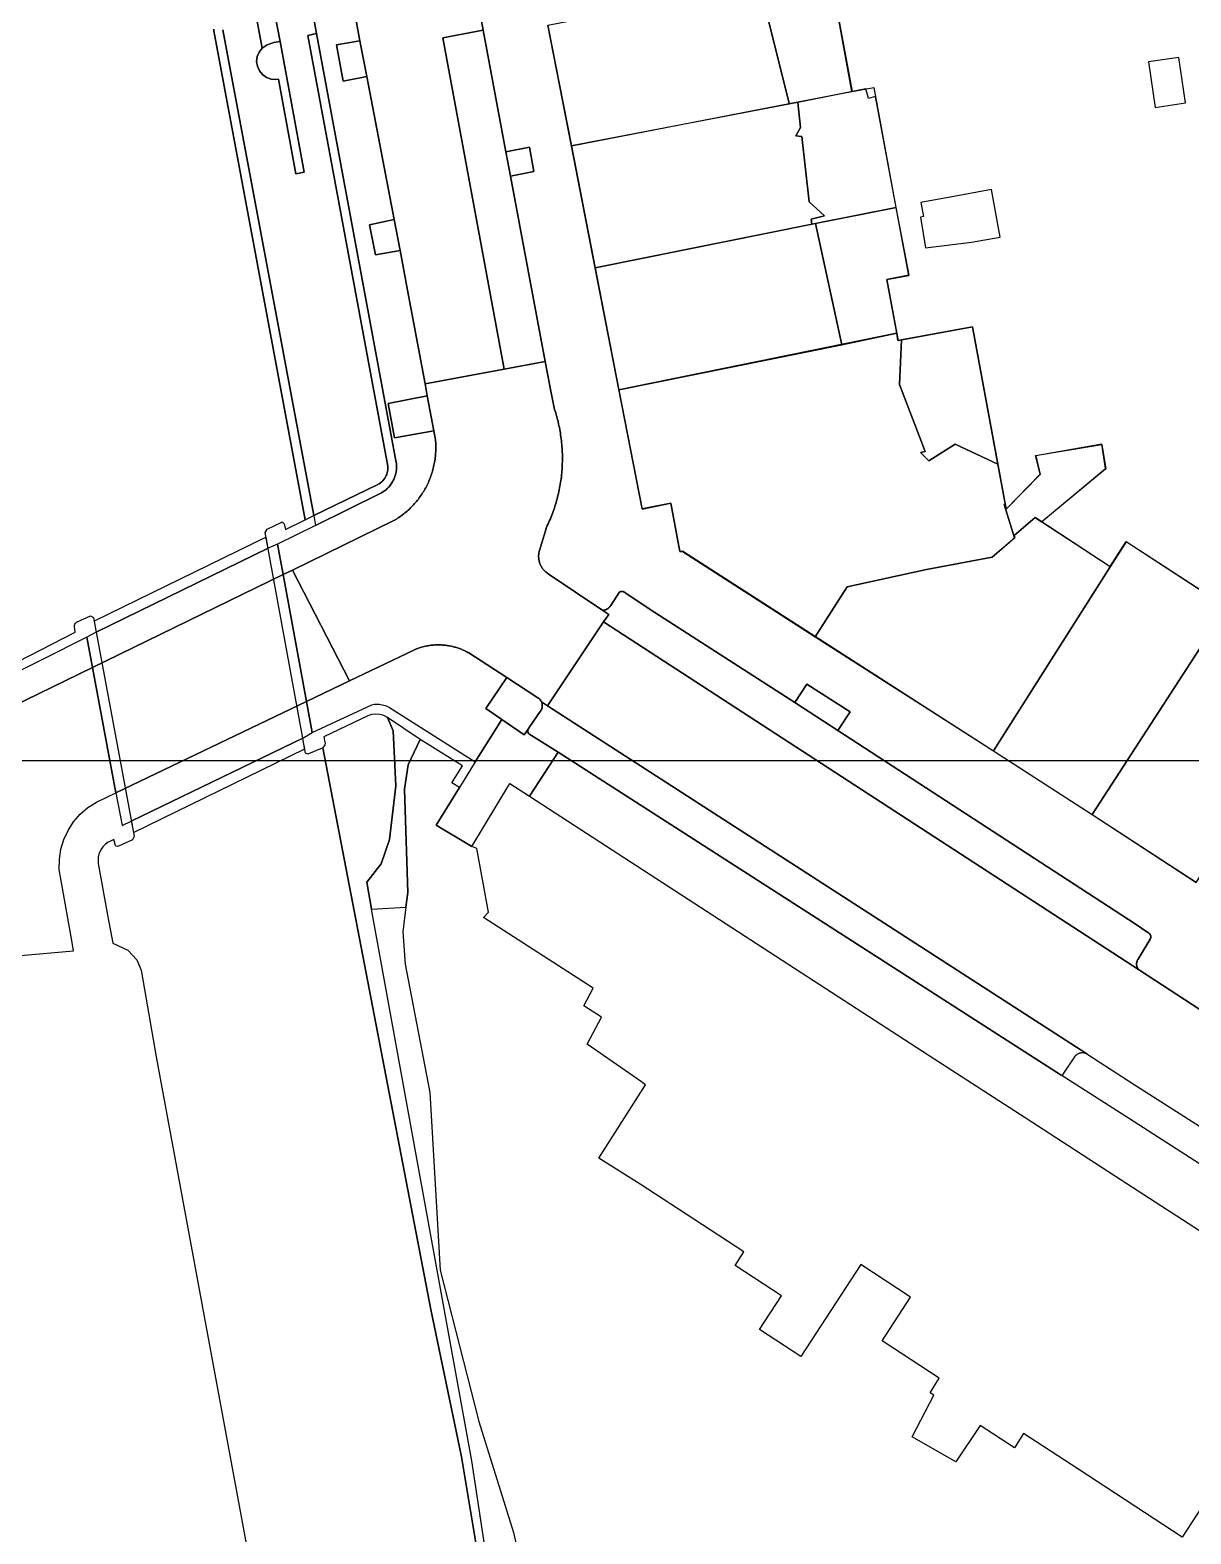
# Model space of a CAD drawing. Header units: metres. Extents: x -62 to 637, y -499 to 559.
# Drawn here: x 112.9 to 169.5, y -37.7 to 35.6 of the extents above; entities that cross this region are included whole.
import ezdxf

# ---------------------------------------------------------------- set-up
doc = ezdxf.new("R2010")
doc.units = ezdxf.units.M

msp = doc.modelspace()

# ---------------------------------------------------------------- linework, layer by layer
at = {"color": 7}
msp.add_lwpolyline([(0, 0), (519, 0), (519, 299), (0, 299)], close=True, dxfattribs=at)
at = {"layer": 'building_2', "color": 1}
for points in [[(151.891, 38.5), (148.477, 37.812), (149.922, 32), (152.977, 32.594), (151.891, 38.5)], [(149.922, 32), (148.477, 37.812), (138.164, 35.812), (139.312, 29.938), (149.922, 32)], [(169.234, 32.031), (168.906, 34.25), (167.422, 34.031), (167.75, 31.812), (169.234, 32.031)], [(154.125, 32.344), (153.781, 32.25), (153.656, 32.719), (150.336, 32.062), (150.477, 30.844), (150.242, 30.438), (150.531, 30.406), (150.891, 27.219), (151.641, 26.531), (150.984, 26.375), (151.016, 26.125), (155.125, 26.938), (154.125, 32.344)], [(151.641, 26.531), (150.891, 27.219), (150.531, 30.406), (150.242, 30.438), (150.477, 30.844), (150.336, 32.062), (139.312, 29.938), (140.469, 24), (151.016, 26.125), (150.984, 26.375), (151.641, 26.531)], [(156.336, 27.188), (156.469, 26.5), (156.312, 26.469), (156.555, 24.969), (158.797, 25.25), (160.195, 25.5), (159.781, 27.812), (158.375, 27.562), (156.336, 27.188)], [(155.125, 26.938), (151.203, 26.156), (152.484, 20.25), (155.156, 20.812), (154.672, 23.438), (155.742, 23.625), (155.125, 26.938)], [(151.203, 26.156), (140.469, 24), (141.617, 18.062), (152.484, 20.25), (151.203, 26.156)], [(159.805, 9.906), (160.898, 10.844), (160.391, 12.469), (160.453, 12.438), (160.086, 14.438), (158, 15.406), (156.719, 14.594), (156.32, 15), (156.539, 15.062), (155.289, 18.312), (155.383, 20.5), (155.219, 20.469), (155.156, 20.812), (141.617, 18.062), (142.75, 12.25), (144.148, 12.531), (144.594, 10.188), (144.719, 10.188), (151.188, 6.031), (152.75, 8.469), (156.609, 9.312), (159.805, 9.906)], [(156.719, 14.594), (158, 15.406), (160.086, 14.438), (158.852, 21.125), (155.383, 20.5), (155.289, 18.312), (156.539, 15.062), (156.32, 15), (156.719, 14.594)], [(162.148, 13.938), (160.492, 12.25), (160.453, 12.438), (160.391, 12.469), (160.898, 10.844), (160.883, 10.969), (161.906, 11.844), (162.219, 11.625), (165.336, 14.219), (165.148, 15.406), (161.93, 14.844), (162.148, 13.938)], [(151.188, 6.031), (159.875, 0.469), (165.555, 9.438), (161.906, 11.844), (160.883, 10.969), (160.906, 10.844), (159.805, 9.906), (156.609, 9.312), (152.75, 8.469), (151.188, 6.031)], [(166.344, 10.656), (165.555, 9.438), (159.875, 0.469), (164.688, -2.625), (170.82, 6.844), (170.969, 6.75), (171.391, 7.375), (166.344, 10.656)], [(175.938, 3.625), (173.617, 4.812), (171.094, 6.938), (170.969, 6.75), (170.82, 6.844), (164.688, -2.625), (169.75, -5.938), (175.938, 3.625)]]:
    msp.add_lwpolyline(points, close=True, dxfattribs=at)
at = {"layer": 'road_0', "color": 8}
for points in [[(128.445, 38.109), (129.003, 35.06), (129.341, 33.32), (130.671, 26.35), (130.959, 24.846), (131.328, 22.91), (132.175, 18.356), (136.038, 19.07), (133.05, 35.207), (135.011, 35.57), (129.043, 67.774)], [(129.043, 67.774), (135.011, 35.57), (136.117, 29.65), (137.265, 29.876), (137.471, 28.693), (136.339, 28.463), (138.025, 19.437), (138.31, 17.998), (138.484, 17.108), (138.512, 17.02), (138.54, 16.932), (138.566, 16.843), (138.591, 16.755), (138.615, 16.666), (138.638, 16.576), (138.66, 16.486), (138.681, 16.396), (138.701, 16.306), (138.719, 16.216), (138.737, 16.125), (138.753, 16.034), (138.769, 15.943), (138.783, 15.852), (138.796, 15.761), (138.808, 15.669), (138.819, 15.578), (138.829, 15.486), (138.838, 15.394), (138.846, 15.302), (138.852, 15.21), (138.857, 15.118), (138.862, 15.025), (138.865, 14.933), (138.867, 14.841), (138.868, 14.749), (138.868, 14.675), (138.866, 14.564), (138.864, 14.472), (138.86, 14.379), (138.856, 14.287), (138.85, 14.195), (138.843, 14.103), (138.835, 14.011), (138.826, 13.919), (138.816, 13.827), (138.805, 13.736), (138.792, 13.644), (138.779, 13.553), (138.764, 13.462), (138.748, 13.371), (138.731, 13.28), (138.713, 13.19), (138.694, 13.099), (138.674, 13.009), (138.653, 12.919), (138.631, 12.83), (138.608, 12.741), (138.583, 12.652), (138.558, 12.563), (138.531, 12.475), (138.503, 12.386), (138.475, 12.299), (138.445, 12.211), (138.414, 12.124), (138.382, 12.038), (138.349, 11.952), (138.315, 11.866), (138.28, 11.78), (138.244, 11.695), (138.207, 11.611), (138.169, 11.527), (138.13, 11.443), (138.09, 11.36), (137.75, 10.23), (137.739, 10.191), (137.73, 10.151), (137.723, 10.111), (137.717, 10.071), (137.712, 10.031), (137.71, 9.99), (137.709, 9.95), (137.709, 9.909), (137.712, 9.868), (137.716, 9.828), (137.721, 9.788), (137.729, 9.748), (137.738, 9.708), (137.748, 9.669), (137.76, 9.63), (137.774, 9.592), (137.789, 9.554), (137.806, 9.517), (137.824, 9.481), (137.844, 9.446), (137.865, 9.411), (137.887, 9.377), (137.911, 9.344), (137.937, 9.313), (137.963, 9.282), (137.991, 9.252), (138.02, 9.224), (138.05, 9.196), (138.081, 9.17), (138.146, 9.122), (138.18, 9.1), (140.833, 7.313), (140.833, 7.313), (140.838, 7.313), (140.843, 7.314), (140.847, 7.314), (140.852, 7.315), (140.857, 7.316), (140.862, 7.316), (140.866, 7.317), (140.871, 7.318), (140.876, 7.319), (140.881, 7.32), (140.885, 7.32), (140.89, 7.321), (140.895, 7.322), (140.899, 7.323), (140.904, 7.324), (140.909, 7.326), (140.913, 7.327), (140.918, 7.328), (140.923, 7.329), (140.927, 7.331), (140.932, 7.332), (140.936, 7.333), (140.941, 7.335), (140.946, 7.336), (140.95, 7.338), (140.955, 7.339), (140.959, 7.341), (140.964, 7.343), (140.968, 7.344), (140.973, 7.346), (140.977, 7.348), (140.982, 7.35), (140.986, 7.352), (140.99, 7.353), (140.995, 7.355), (140.999, 7.357), (141.003, 7.359), (141.008, 7.361), (141.012, 7.364), (141.016, 7.366), (141.021, 7.368), (141.025, 7.37), (141.029, 7.372), (141.033, 7.375), (141.037, 7.377), (141.042, 7.38), (141.046, 7.382), (141.05, 7.384), (141.054, 7.387), (141.058, 7.39), (141.062, 7.392), (141.066, 7.395), (141.07, 7.397), (141.074, 7.4), (141.078, 7.403), (141.082, 7.406), (141.086, 7.409), (141.09, 7.411), (141.093, 7.414), (141.097, 7.417), (141.101, 7.42), (141.105, 7.423), (141.108, 7.426), (141.112, 7.429), (141.116, 7.432), (141.119, 7.436), (141.123, 7.439), (141.126, 7.442), (141.13, 7.445), (141.134, 7.449), (141.137, 7.452), (141.14, 7.455), (141.144, 7.459), (141.147, 7.462), (141.151, 7.465), (141.154, 7.469), (141.157, 7.472), (141.16, 7.476), (141.164, 7.48), (141.167, 7.483), (141.17, 7.487), (141.173, 7.49), (141.176, 7.494), (141.179, 7.498), (141.182, 7.502), (141.185, 7.505), (141.188, 7.509), (141.191, 7.513), (141.194, 7.517), (141.196, 7.521), (141.199, 7.525), (141.202, 7.529), (141.205, 7.533), (141.207, 7.537), (141.21, 7.541), (141.212, 7.545), (141.215, 7.549), (141.218, 7.553), (141.22, 7.557), (141.22, 7.557), (141.628, 8.194), (141.628, 8.194), (141.631, 8.196), (141.633, 8.198), (141.636, 8.199), (141.639, 8.201), (141.642, 8.203), (141.644, 8.205), (141.647, 8.206), (141.65, 8.208), (141.653, 8.209), (141.656, 8.211), (141.659, 8.212), (141.662, 8.214), (141.665, 8.215), (141.667, 8.217), (141.67, 8.218), (141.673, 8.219), (141.676, 8.22), (141.679, 8.222), (141.683, 8.223), (141.686, 8.224), (141.689, 8.225), (141.692, 8.226), (141.695, 8.227), (141.698, 8.228), (141.701, 8.229), (141.704, 8.23), (141.707, 8.23), (141.711, 8.231), (141.714, 8.232), (141.717, 8.233), (141.72, 8.233), (141.723, 8.234), (141.727, 8.234), (141.73, 8.235), (141.733, 8.235), (141.736, 8.236), (141.739, 8.236), (141.743, 8.236), (141.746, 8.237), (141.749, 8.237), (141.752, 8.237), (141.756, 8.237), (141.759, 8.237), (141.762, 8.237), (141.765, 8.237), (141.769, 8.237), (141.772, 8.237), (141.775, 8.237), (141.778, 8.237), (141.782, 8.237), (141.785, 8.237), (141.788, 8.236), (141.791, 8.236), (141.795, 8.235), (141.798, 8.235), (141.801, 8.235), (141.804, 8.234), (141.807, 8.233), (141.811, 8.233), (141.814, 8.232), (141.817, 8.231), (141.82, 8.231), (141.823, 8.23), (141.827, 8.229), (141.83, 8.228), (141.833, 8.227), (141.836, 8.226), (141.839, 8.225), (141.842, 8.224), (141.845, 8.223), (141.848, 8.222), (141.851, 8.221), (141.854, 8.22), (141.857, 8.218), (141.86, 8.217), (141.863, 8.216), (141.866, 8.214), (141.869, 8.213), (141.872, 8.211), (141.875, 8.21), (141.878, 8.208), (141.881, 8.207), (141.883, 8.205), (141.886, 8.203), (141.889, 8.202), (141.892, 8.2), (141.894, 8.198), (141.897, 8.196), (141.9, 8.195), (141.902, 8.193), (141.905, 8.191), (141.908, 8.189), (141.91, 8.187), (141.913, 8.185), (141.915, 8.183), (141.918, 8.181), (141.92, 8.178), (141.923, 8.176), (141.925, 8.174), (141.925, 8.174), (143.379, 7.207), (150.185, 2.828), (150.771, 3.714), (152.884, 2.371), (152.295, 1.472), (166.771, -7.954), (167.397, -8.367), (167.397, -8.367), (167.401, -8.369), (167.404, -8.37), (167.408, -8.372), (167.411, -8.374), (167.415, -8.376), (167.418, -8.378), (167.421, -8.38), (167.425, -8.382), (167.428, -8.384), (167.431, -8.387), (167.434, -8.389), (167.438, -8.391), (167.441, -8.394), (167.444, -8.396), (167.447, -8.399), (167.45, -8.401), (167.453, -8.404), (167.456, -8.406), (167.459, -8.409), (167.462, -8.412), (167.465, -8.414), (167.467, -8.417), (167.47, -8.42), (167.473, -8.423), (167.475, -8.426), (167.478, -8.429), (167.481, -8.432), (167.483, -8.435), (167.485, -8.438), (167.488, -8.441), (167.49, -8.445), (167.492, -8.448), (167.495, -8.451), (167.497, -8.454), (167.499, -8.458), (167.501, -8.461), (167.503, -8.464), (167.505, -8.468), (167.507, -8.471), (167.509, -8.475), (167.51, -8.478), (167.512, -8.482), (167.514, -8.486), (167.515, -8.489), (167.517, -8.493), (167.518, -8.496), (167.52, -8.5), (167.521, -8.504), (167.522, -8.508), (167.524, -8.511), (167.525, -8.515), (167.526, -8.519), (167.527, -8.523), (167.528, -8.527), (167.529, -8.53), (167.53, -8.534), (167.531, -8.538), (167.531, -8.542), (167.532, -8.546), (167.533, -8.55), (167.533, -8.554), (167.534, -8.558), (167.534, -8.562), (167.534, -8.566), (167.535, -8.569), (167.535, -8.573), (167.535, -8.577), (167.535, -8.581), (167.535, -8.585), (167.535, -8.589), (167.535, -8.593), (167.535, -8.597), (167.535, -8.601), (167.534, -8.605), (167.534, -8.609), (167.533, -8.613), (167.533, -8.617), (167.532, -8.621), (167.532, -8.625), (167.531, -8.629), (167.53, -8.632), (167.529, -8.636), (167.529, -8.64), (167.528, -8.644), (167.527, -8.648), (167.526, -8.652), (167.524, -8.655), (167.523, -8.659), (167.522, -8.663), (167.521, -8.667), (167.519, -8.67), (167.518, -8.674), (167.516, -8.678), (167.515, -8.681), (167.513, -8.685), (167.511, -8.688), (167.51, -8.692), (167.508, -8.696), (167.506, -8.699), (167.506, -8.699), (166.923, -9.673), (166.923, -9.673), (166.919, -9.678), (166.916, -9.683), (166.912, -9.688), (166.909, -9.693), (166.906, -9.698), (166.902, -9.703), (166.899, -9.708), (166.896, -9.714), (166.893, -9.719), (166.89, -9.724), (166.887, -9.73), (166.885, -9.735), (166.882, -9.74), (166.879, -9.746), (166.877, -9.751), (166.875, -9.757), (166.872, -9.763), (166.87, -9.768), (166.868, -9.774), (166.866, -9.78), (166.864, -9.785), (166.862, -9.791), (166.86, -9.797), (166.858, -9.803), (166.857, -9.809), (166.855, -9.815), (166.854, -9.821), (166.853, -9.826), (166.851, -9.832), (166.85, -9.838), (166.849, -9.844), (166.848, -9.85), (166.847, -9.856), (166.846, -9.862), (166.846, -9.868), (166.845, -9.874), (166.845, -9.881), (166.844, -9.887), (166.844, -9.893), (166.844, -9.899), (166.843, -9.905), (166.843, -9.911), (166.843, -9.917), (166.844, -9.923), (166.844, -9.929), (166.844, -9.935), (166.844, -9.941), (166.845, -9.947), (166.846, -9.953), (166.846, -9.959), (166.847, -9.965), (166.848, -9.971), (166.849, -9.977), (166.85, -9.983), (166.851, -9.989), (166.852, -9.995), (166.854, -10.001), (166.855, -10.007), (166.857, -10.013), (166.858, -10.019), (166.86, -10.025), (166.862, -10.031), (166.864, -10.036), (166.866, -10.042), (166.868, -10.048), (166.87, -10.054), (166.872, -10.059), (166.874, -10.065), (166.877, -10.07), (166.879, -10.076), (166.882, -10.081), (166.884, -10.087), (166.887, -10.092), (166.89, -10.098), (166.893, -10.103), (166.896, -10.108), (166.899, -10.114), (166.902, -10.119), (166.905, -10.124), (166.908, -10.129), (166.912, -10.134), (166.915, -10.139), (166.919, -10.144), (166.922, -10.149), (166.926, -10.154), (166.93, -10.159), (166.934, -10.163), (166.938, -10.168), (166.942, -10.173), (166.946, -10.177), (166.95, -10.182), (166.954, -10.186), (166.958, -10.19), (166.962, -10.195), (166.967, -10.199), (166.971, -10.203), (166.976, -10.207), (166.98, -10.211), (166.985, -10.215), (166.985, -10.215), (170.681, -12.618)], [(126.541, 37.315), (126.894, 35.421), (130.772, 14.52), (130.778, 14.468), (130.783, 14.415), (130.786, 14.362), (130.787, 14.309), (130.785, 14.255), (130.782, 14.202), (130.777, 14.149), (130.771, 14.097), (130.762, 14.044), (130.751, 13.992), (130.739, 13.941), (130.724, 13.89), (130.708, 13.839), (130.69, 13.789), (130.671, 13.74), (130.649, 13.691), (130.623, 13.637), (130.594, 13.584), (130.563, 13.532), (130.53, 13.482), (130.495, 13.433), (130.458, 13.385), (130.42, 13.339), (130.379, 13.295), (130.336, 13.252), (130.292, 13.211), (130.247, 13.172), (130.199, 13.135), (130.15, 13.099), (130.1, 13.066), (130.049, 13.035), (129.996, 13.006), (126.843, 11.455), (124.986, 10.542), (125.26, 9.061), (125.712, 9.282), (130.653, 11.689), (130.716, 11.726), (130.778, 11.764), (130.839, 11.803), (130.9, 11.844), (130.959, 11.885), (131.019, 11.927), (131.077, 11.971), (131.135, 12.015), (131.191, 12.061), (131.247, 12.107), (131.303, 12.155), (131.357, 12.203), (131.41, 12.253), (131.463, 12.303), (131.514, 12.354), (131.565, 12.407), (131.615, 12.46), (131.664, 12.514), (131.712, 12.569), (131.759, 12.624), (131.805, 12.681), (131.849, 12.738), (131.893, 12.796), (131.936, 12.855), (131.978, 12.914), (132.019, 12.975), (132.058, 13.036), (132.097, 13.098), (132.134, 13.16), (132.171, 13.223), (132.206, 13.287), (132.24, 13.351), (132.273, 13.416), (132.305, 13.483), (132.336, 13.549), (132.366, 13.616), (132.394, 13.684), (132.422, 13.752), (132.448, 13.821), (132.472, 13.89), (132.496, 13.96), (132.518, 14.029), (132.539, 14.1), (132.559, 14.171), (132.578, 14.242), (132.595, 14.313), (132.611, 14.385), (132.625, 14.457), (132.639, 14.529), (132.651, 14.601), (132.662, 14.674), (132.671, 14.747), (132.679, 14.82), (132.686, 14.893), (132.692, 14.966), (132.696, 15.039), (132.699, 15.113), (132.701, 15.186), (132.701, 15.259), (132.7, 15.333), (132.698, 15.406), (132.694, 15.48), (132.689, 15.553), (132.683, 15.626), (132.603, 16.056), (130.685, 15.725), (130.377, 17.386), (132.285, 17.768), (132.175, 18.356), (131.328, 22.91), (130.959, 24.846), (130.959, 24.846), (129.761, 24.636), (129.466, 26.097), (130.671, 26.35), (129.341, 33.32), (128.186, 33.089), (127.857, 34.857), (129.003, 35.06), (128.445, 38.109)], [(122.318, 35.597), (126.754, 11.93), (129.88, 13.444), (129.945, 13.483), (130.006, 13.527), (130.064, 13.576), (130.117, 13.629), (130.166, 13.687), (130.211, 13.748), (130.25, 13.813), (130.284, 13.88), (130.307, 13.934), (130.334, 14.017), (130.354, 14.103), (130.362, 14.161), (130.368, 14.219), (130.369, 14.277), (130.367, 14.336), (126.467, 35.323), (126.894, 35.421), (126.894, 35.421), (126.541, 37.315)], [(124.733, 37.021), (125.109, 35.03), (126.29, 28.656), (125.882, 28.578), (125.032, 33.192), (124.909, 33.169), (124.671, 33.19), (124.447, 33.273), (124.252, 33.412), (124.102, 33.597), (124.005, 33.816), (123.969, 34.052), (123.997, 34.289), (124.087, 34.511), (124.232, 34.701), (123.837, 36.875)], [(169.753, -5.943), (164.686, -2.638), (159.875, 0.455), (151.186, 6.042), (144.72, 10.2), (144.59, 10.18), (144.15, 12.53), (142.75, 12.26), (141.62, 18.067), (140.468, 23.986), (139.312, 29.925), (139.312, 29.925), (138.166, 35.814)], [(170.681, -12.618), (166.985, -10.215), (140.872, 6.763), (138.148, 2.666), (164.428, -14.28), (166.721, -15.775), (200.667, -37.419)], [(112.045, 2.622), (115.975, 4.537), (115.701, 6.007), (111.395, 3.848)], [(109.87, -9.72), (115.051, -9.268), (114.98, -8.854), (114.353, -5.3), (114.357, -4.807), (114.431, -4.319), (114.573, -3.847), (114.78, -3.399), (115.048, -2.985), (115.373, -2.614), (115.746, -2.291), (116.161, -2.025), (117.114, -1.569), (117.114, -1.569), (115.975, 4.537), (112.045, 2.622)]]:
    msp.add_lwpolyline(points, dxfattribs=at)
for points in [[(124.733, 37.021), (123.837, 36.875), (124.232, 34.701), (124.488, 34.871), (124.807, 34.972), (125.109, 35.03), (124.733, 37.021)], [(136.339, 28.463), (136.117, 29.65), (135.011, 35.57), (133.05, 35.207), (136.038, 19.07), (138.025, 19.437), (136.339, 28.463)], [(138.025, 19.437), (136.038, 19.07), (132.175, 18.356), (132.285, 17.768), (132.603, 16.056), (132.683, 15.626), (132.689, 15.553), (132.694, 15.48), (132.698, 15.406), (132.7, 15.333), (132.701, 15.259), (132.701, 15.186), (132.699, 15.113), (132.696, 15.039), (132.692, 14.966), (132.686, 14.893), (132.679, 14.82), (132.671, 14.747), (132.662, 14.674), (132.651, 14.601), (132.639, 14.529), (132.625, 14.457), (132.611, 14.385), (132.595, 14.313), (132.578, 14.242), (132.559, 14.171), (132.539, 14.1), (132.518, 14.029), (132.496, 13.96), (132.472, 13.89), (132.448, 13.821), (132.422, 13.752), (132.394, 13.684), (132.366, 13.616), (132.336, 13.549), (132.305, 13.483), (132.273, 13.416), (132.24, 13.351), (132.206, 13.287), (132.171, 13.223), (132.134, 13.16), (132.097, 13.098), (132.058, 13.036), (132.019, 12.975), (131.978, 12.914), (131.936, 12.855), (131.893, 12.796), (131.849, 12.738), (131.805, 12.681), (131.759, 12.624), (131.712, 12.569), (131.664, 12.514), (131.615, 12.46), (131.565, 12.407), (131.514, 12.354), (131.463, 12.303), (131.41, 12.253), (131.357, 12.203), (131.303, 12.155), (131.247, 12.107), (131.191, 12.061), (131.135, 12.015), (131.077, 11.971), (131.019, 11.927), (130.959, 11.885), (130.9, 11.844), (130.839, 11.803), (130.778, 11.764), (130.716, 11.726), (130.653, 11.689), (125.712, 9.282), (128.492, 3.879), (131.287, 5.217), (131.761, 5.444), (131.822, 5.466), (131.884, 5.487), (131.946, 5.507), (132.008, 5.525), (132.071, 5.542), (132.135, 5.557), (132.198, 5.571), (132.262, 5.584), (132.326, 5.595), (132.391, 5.605), (132.455, 5.614), (132.52, 5.621), (132.585, 5.627), (132.65, 5.631), (132.715, 5.634), (132.78, 5.636), (132.83, 5.636), (132.879, 5.636), (132.929, 5.634), (132.979, 5.632), (133.028, 5.629), (133.078, 5.625), (133.127, 5.621), (133.176, 5.615), (133.226, 5.609), (133.275, 5.602), (133.324, 5.594), (133.373, 5.585), (133.47, 5.565), (133.519, 5.554), (133.567, 5.542), (133.615, 5.53), (133.663, 5.516), (133.71, 5.502), (133.758, 5.487), (133.851, 5.454), (133.944, 5.419), (133.99, 5.4), (134.036, 5.38), (134.081, 5.36), (134.126, 5.339), (134.17, 5.317), (134.215, 5.294), (134.259, 5.271), (134.302, 5.247), (136.157, 4.044), (137.674, 3.059), (137.674, 3.059), (137.676, 3.058), (137.679, 3.056), (137.681, 3.055), (137.683, 3.053), (137.686, 3.052), (137.688, 3.05), (137.69, 3.048), (137.692, 3.047), (137.695, 3.045), (137.697, 3.044), (137.699, 3.042), (137.701, 3.041), (137.703, 3.039), (137.706, 3.037), (137.708, 3.036), (137.71, 3.034), (137.712, 3.032), (137.714, 3.031), (137.717, 3.029), (137.719, 3.027), (137.721, 3.025), (137.723, 3.024), (137.725, 3.022), (137.727, 3.02), (137.729, 3.018), (137.731, 3.017), (137.733, 3.015), (137.735, 3.013), (137.737, 3.011), (137.74, 3.009), (137.742, 3.007), (137.744, 3.006), (137.746, 3.004), (137.748, 3.002), (137.75, 3), (137.752, 2.998), (137.753, 2.996), (137.755, 2.994), (137.757, 2.992), (137.759, 2.99), (137.761, 2.988), (137.763, 2.986), (137.765, 2.984), (137.767, 2.982), (137.769, 2.98), (137.771, 2.978), (137.772, 2.976), (137.774, 2.974), (137.776, 2.972), (137.778, 2.97), (137.78, 2.968), (137.781, 2.966), (137.783, 2.964), (137.785, 2.962), (137.787, 2.959), (137.788, 2.957), (137.79, 2.955), (137.792, 2.953), (137.794, 2.951), (137.795, 2.949), (137.797, 2.947), (137.799, 2.944), (137.8, 2.942), (137.802, 2.94), (137.803, 2.938), (137.805, 2.935), (137.807, 2.933), (137.808, 2.931), (137.81, 2.929), (137.811, 2.926), (137.813, 2.924), (137.814, 2.922), (137.816, 2.92), (137.817, 2.917), (137.819, 2.915), (137.82, 2.913), (137.822, 2.91), (137.823, 2.908), (137.825, 2.906), (137.826, 2.903), (137.827, 2.901), (137.829, 2.899), (137.83, 2.896), (137.831, 2.894), (137.833, 2.891), (137.834, 2.889), (137.835, 2.887), (137.837, 2.884), (137.838, 2.882), (137.839, 2.879), (137.841, 2.877), (137.842, 2.874), (137.843, 2.872), (137.844, 2.869), (137.845, 2.867), (137.847, 2.864), (137.848, 2.862), (137.849, 2.86), (137.85, 2.857), (137.85, 2.857), (138.148, 2.666), (140.872, 6.763), (141.127, 7.115), (140.833, 7.313), (138.18, 9.1), (138.146, 9.122), (138.081, 9.17), (138.05, 9.196), (138.02, 9.224), (137.991, 9.252), (137.963, 9.282), (137.937, 9.313), (137.911, 9.344), (137.887, 9.377), (137.865, 9.411), (137.844, 9.446), (137.824, 9.481), (137.806, 9.517), (137.789, 9.554), (137.774, 9.592), (137.76, 9.63), (137.748, 9.669), (137.738, 9.708), (137.729, 9.748), (137.721, 9.788), (137.716, 9.828), (137.712, 9.868), (137.709, 9.909), (137.709, 9.95), (137.71, 9.99), (137.712, 10.031), (137.717, 10.071), (137.723, 10.111), (137.73, 10.151), (137.739, 10.191), (137.75, 10.23), (138.09, 11.36), (138.13, 11.443), (138.169, 11.527), (138.207, 11.611), (138.244, 11.695), (138.28, 11.78), (138.315, 11.866), (138.349, 11.952), (138.382, 12.038), (138.414, 12.124), (138.445, 12.211), (138.475, 12.299), (138.503, 12.386), (138.531, 12.475), (138.558, 12.563), (138.583, 12.652), (138.608, 12.741), (138.631, 12.83), (138.653, 12.919), (138.674, 13.009), (138.694, 13.099), (138.713, 13.19), (138.731, 13.28), (138.748, 13.371), (138.764, 13.462), (138.779, 13.553), (138.792, 13.644), (138.805, 13.736), (138.816, 13.827), (138.826, 13.919), (138.835, 14.011), (138.843, 14.103), (138.85, 14.195), (138.856, 14.287), (138.86, 14.379), (138.864, 14.472), (138.866, 14.564), (138.868, 14.675), (138.868, 14.749), (138.867, 14.841), (138.865, 14.933), (138.862, 15.025), (138.857, 15.118), (138.852, 15.21), (138.846, 15.302), (138.838, 15.394), (138.829, 15.486), (138.819, 15.578), (138.808, 15.669), (138.796, 15.761), (138.783, 15.852), (138.769, 15.943), (138.753, 16.034), (138.737, 16.125), (138.719, 16.216), (138.701, 16.306), (138.681, 16.396), (138.66, 16.486), (138.638, 16.576), (138.615, 16.666), (138.591, 16.755), (138.566, 16.843), (138.54, 16.932), (138.512, 17.02), (138.484, 17.108), (138.31, 17.998), (138.025, 19.437)], [(125.26, 9.061), (124.986, 10.542), (124.528, 10.346), (116.147, 6.251), (115.701, 6.007), (115.975, 4.537), (125.26, 9.061)], [(125.26, 9.061), (115.975, 4.537), (117.114, -1.569), (126.402, 2.878), (125.26, 9.061)], [(125.712, 9.282), (125.26, 9.061), (126.402, 2.878), (128.492, 3.879), (125.712, 9.282)], [(152.295, 1.472), (150.185, 2.828), (143.379, 7.207), (141.925, 8.174), (141.925, 8.174), (141.923, 8.176), (141.92, 8.178), (141.918, 8.181), (141.915, 8.183), (141.913, 8.185), (141.91, 8.187), (141.908, 8.189), (141.905, 8.191), (141.902, 8.193), (141.9, 8.195), (141.897, 8.196), (141.894, 8.198), (141.892, 8.2), (141.889, 8.202), (141.886, 8.203), (141.883, 8.205), (141.881, 8.207), (141.878, 8.208), (141.875, 8.21), (141.872, 8.211), (141.869, 8.213), (141.866, 8.214), (141.863, 8.216), (141.86, 8.217), (141.857, 8.218), (141.854, 8.22), (141.851, 8.221), (141.848, 8.222), (141.845, 8.223), (141.842, 8.224), (141.839, 8.225), (141.836, 8.226), (141.833, 8.227), (141.83, 8.228), (141.827, 8.229), (141.823, 8.23), (141.82, 8.231), (141.817, 8.231), (141.814, 8.232), (141.811, 8.233), (141.807, 8.233), (141.804, 8.234), (141.801, 8.235), (141.798, 8.235), (141.795, 8.235), (141.791, 8.236), (141.788, 8.236), (141.785, 8.237), (141.782, 8.237), (141.778, 8.237), (141.775, 8.237), (141.772, 8.237), (141.769, 8.237), (141.765, 8.237), (141.762, 8.237), (141.759, 8.237), (141.756, 8.237), (141.752, 8.237), (141.749, 8.237), (141.746, 8.237), (141.743, 8.236), (141.739, 8.236), (141.736, 8.236), (141.733, 8.235), (141.73, 8.235), (141.727, 8.234), (141.723, 8.234), (141.72, 8.233), (141.717, 8.233), (141.714, 8.232), (141.711, 8.231), (141.707, 8.23), (141.704, 8.23), (141.701, 8.229), (141.698, 8.228), (141.695, 8.227), (141.692, 8.226), (141.689, 8.225), (141.686, 8.224), (141.683, 8.223), (141.679, 8.222), (141.676, 8.22), (141.673, 8.219), (141.67, 8.218), (141.667, 8.217), (141.665, 8.215), (141.662, 8.214), (141.659, 8.212), (141.656, 8.211), (141.653, 8.209), (141.65, 8.208), (141.647, 8.206), (141.644, 8.205), (141.642, 8.203), (141.639, 8.201), (141.636, 8.199), (141.633, 8.198), (141.631, 8.196), (141.628, 8.194), (141.628, 8.194), (141.22, 7.557), (141.22, 7.557), (141.218, 7.553), (141.215, 7.549), (141.212, 7.545), (141.21, 7.541), (141.207, 7.537), (141.205, 7.533), (141.202, 7.529), (141.199, 7.525), (141.196, 7.521), (141.194, 7.517), (141.191, 7.513), (141.188, 7.509), (141.185, 7.505), (141.182, 7.502), (141.179, 7.498), (141.176, 7.494), (141.173, 7.49), (141.17, 7.487), (141.167, 7.483), (141.164, 7.48), (141.16, 7.476), (141.157, 7.472), (141.154, 7.469), (141.151, 7.465), (141.147, 7.462), (141.144, 7.459), (141.14, 7.455), (141.137, 7.452), (141.134, 7.449), (141.13, 7.445), (141.126, 7.442), (141.123, 7.439), (141.119, 7.436), (141.116, 7.432), (141.112, 7.429), (141.108, 7.426), (141.105, 7.423), (141.101, 7.42), (141.097, 7.417), (141.093, 7.414), (141.09, 7.411), (141.086, 7.409), (141.082, 7.406), (141.078, 7.403), (141.074, 7.4), (141.07, 7.397), (141.066, 7.395), (141.062, 7.392), (141.058, 7.39), (141.054, 7.387), (141.05, 7.384), (141.046, 7.382), (141.042, 7.38), (141.037, 7.377), (141.033, 7.375), (141.029, 7.372), (141.025, 7.37), (141.021, 7.368), (141.016, 7.366), (141.012, 7.364), (141.008, 7.361), (141.003, 7.359), (140.999, 7.357), (140.995, 7.355), (140.99, 7.353), (140.986, 7.352), (140.982, 7.35), (140.977, 7.348), (140.973, 7.346), (140.968, 7.344), (140.964, 7.343), (140.959, 7.341), (140.955, 7.339), (140.95, 7.338), (140.946, 7.336), (140.941, 7.335), (140.936, 7.333), (140.932, 7.332), (140.927, 7.331), (140.923, 7.329), (140.918, 7.328), (140.913, 7.327), (140.909, 7.326), (140.904, 7.324), (140.899, 7.323), (140.895, 7.322), (140.89, 7.321), (140.885, 7.32), (140.881, 7.32), (140.876, 7.319), (140.871, 7.318), (140.866, 7.317), (140.862, 7.316), (140.857, 7.316), (140.852, 7.315), (140.847, 7.314), (140.843, 7.314), (140.838, 7.313), (140.833, 7.313), (140.833, 7.313), (141.127, 7.115), (140.872, 6.763), (166.985, -10.215), (166.985, -10.215), (166.98, -10.211), (166.976, -10.207), (166.971, -10.203), (166.967, -10.199), (166.962, -10.195), (166.958, -10.19), (166.954, -10.186), (166.95, -10.182), (166.946, -10.177), (166.942, -10.173), (166.938, -10.168), (166.934, -10.163), (166.93, -10.159), (166.926, -10.154), (166.922, -10.149), (166.919, -10.144), (166.915, -10.139), (166.912, -10.134), (166.908, -10.129), (166.905, -10.124), (166.902, -10.119), (166.899, -10.114), (166.896, -10.108), (166.893, -10.103), (166.89, -10.098), (166.887, -10.092), (166.884, -10.087), (166.882, -10.081), (166.879, -10.076), (166.877, -10.07), (166.874, -10.065), (166.872, -10.059), (166.87, -10.054), (166.868, -10.048), (166.866, -10.042), (166.864, -10.036), (166.862, -10.031), (166.86, -10.025), (166.858, -10.019), (166.857, -10.013), (166.855, -10.007), (166.854, -10.001), (166.852, -9.995), (166.851, -9.989), (166.85, -9.983), (166.849, -9.977), (166.848, -9.971), (166.847, -9.965), (166.846, -9.959), (166.846, -9.953), (166.845, -9.947), (166.844, -9.941), (166.844, -9.935), (166.844, -9.929), (166.844, -9.923), (166.843, -9.917), (166.843, -9.911), (166.843, -9.905), (166.844, -9.899), (166.844, -9.893), (166.844, -9.887), (166.845, -9.881), (166.845, -9.874), (166.846, -9.868), (166.846, -9.862), (166.847, -9.856), (166.848, -9.85), (166.849, -9.844), (166.85, -9.838), (166.851, -9.832), (166.853, -9.826), (166.854, -9.821), (166.855, -9.815), (166.857, -9.809), (166.858, -9.803), (166.86, -9.797), (166.862, -9.791), (166.864, -9.785), (166.866, -9.78), (166.868, -9.774), (166.87, -9.768), (166.872, -9.763), (166.875, -9.757), (166.877, -9.751), (166.879, -9.746), (166.882, -9.74), (166.885, -9.735), (166.887, -9.73), (166.89, -9.724), (166.893, -9.719), (166.896, -9.714), (166.899, -9.708), (166.902, -9.703), (166.906, -9.698), (166.909, -9.693), (166.912, -9.688), (166.916, -9.683), (166.919, -9.678), (166.923, -9.673), (166.923, -9.673), (167.506, -8.699), (167.506, -8.699), (167.508, -8.696), (167.51, -8.692), (167.511, -8.688), (167.513, -8.685), (167.515, -8.681), (167.516, -8.678), (167.518, -8.674), (167.519, -8.67), (167.521, -8.667), (167.522, -8.663), (167.523, -8.659), (167.524, -8.655), (167.526, -8.652), (167.527, -8.648), (167.528, -8.644), (167.529, -8.64), (167.529, -8.636), (167.53, -8.632), (167.531, -8.629), (167.532, -8.625), (167.532, -8.621), (167.533, -8.617), (167.533, -8.613), (167.534, -8.609), (167.534, -8.605), (167.535, -8.601), (167.535, -8.597), (167.535, -8.593), (167.535, -8.589), (167.535, -8.585), (167.535, -8.581), (167.535, -8.577), (167.535, -8.573), (167.535, -8.569), (167.534, -8.566), (167.534, -8.562), (167.534, -8.558), (167.533, -8.554), (167.533, -8.55), (167.532, -8.546), (167.531, -8.542), (167.531, -8.538), (167.53, -8.534), (167.529, -8.53), (167.528, -8.527), (167.527, -8.523), (167.526, -8.519), (167.525, -8.515), (167.524, -8.511), (167.522, -8.508), (167.521, -8.504), (167.52, -8.5), (167.518, -8.496), (167.517, -8.493), (167.515, -8.489), (167.514, -8.486), (167.512, -8.482), (167.51, -8.478), (167.509, -8.475), (167.507, -8.471), (167.505, -8.468), (167.503, -8.464), (167.501, -8.461), (167.499, -8.458), (167.497, -8.454), (167.495, -8.451), (167.492, -8.448), (167.49, -8.445), (167.488, -8.441), (167.485, -8.438), (167.483, -8.435), (167.481, -8.432), (167.478, -8.429), (167.475, -8.426), (167.473, -8.423), (167.47, -8.42), (167.467, -8.417), (167.465, -8.414), (167.462, -8.412), (167.459, -8.409), (167.456, -8.406), (167.453, -8.404), (167.45, -8.401), (167.447, -8.399), (167.444, -8.396), (167.441, -8.394), (167.438, -8.391), (167.434, -8.389), (167.431, -8.387), (167.428, -8.384), (167.425, -8.382), (167.421, -8.38), (167.418, -8.378), (167.415, -8.376), (167.411, -8.374), (167.408, -8.372), (167.404, -8.37), (167.401, -8.369), (167.397, -8.367), (167.397, -8.367), (166.771, -7.954), (152.295, 1.472)], [(128.492, 3.879), (126.402, 2.878), (126.682, 1.361), (129.579, 2.721), (129.648, 2.733), (129.717, 2.742), (129.787, 2.746), (129.857, 2.746), (129.935, 2.742), (130.012, 2.732), (130.088, 2.718), (130.164, 2.699), (130.238, 2.675), (130.31, 2.647), (130.381, 2.614), (130.449, 2.577), (134.623, -0.067), (135.915, 2.007), (135.134, 2.538), (136.157, 4.044), (134.302, 5.247), (134.259, 5.271), (134.215, 5.294), (134.17, 5.317), (134.126, 5.339), (134.081, 5.36), (134.036, 5.38), (133.99, 5.4), (133.944, 5.419), (133.851, 5.454), (133.758, 5.487), (133.71, 5.502), (133.663, 5.516), (133.615, 5.53), (133.567, 5.542), (133.519, 5.554), (133.47, 5.565), (133.373, 5.585), (133.324, 5.594), (133.275, 5.602), (133.226, 5.609), (133.176, 5.615), (133.127, 5.621), (133.078, 5.625), (133.028, 5.629), (132.979, 5.632), (132.929, 5.634), (132.879, 5.636), (132.83, 5.636), (132.78, 5.636), (132.715, 5.634), (132.65, 5.631), (132.585, 5.627), (132.52, 5.621), (132.455, 5.614), (132.391, 5.605), (132.326, 5.595), (132.262, 5.584), (132.198, 5.571), (132.135, 5.557), (132.071, 5.542), (132.008, 5.525), (131.946, 5.507), (131.884, 5.487), (131.822, 5.466), (131.761, 5.444), (131.287, 5.217), (128.492, 3.879)], [(126.218, 1.099), (126.682, 1.361), (126.402, 2.878), (117.114, -1.569), (117.411, -3.164), (117.863, -2.957), (126.218, 1.099)], [(138.148, 2.666), (137.85, 2.857), (137.85, 2.857), (137.852, 2.852), (137.854, 2.848), (137.856, 2.843), (137.858, 2.839), (137.86, 2.834), (137.861, 2.829), (137.863, 2.825), (137.865, 2.82), (137.866, 2.815), (137.868, 2.81), (137.869, 2.806), (137.871, 2.801), (137.872, 2.796), (137.874, 2.791), (137.875, 2.786), (137.876, 2.782), (137.877, 2.777), (137.878, 2.772), (137.88, 2.767), (137.881, 2.762), (137.882, 2.757), (137.882, 2.752), (137.883, 2.747), (137.884, 2.742), (137.885, 2.737), (137.886, 2.733), (137.886, 2.728), (137.887, 2.723), (137.887, 2.718), (137.888, 2.713), (137.888, 2.708), (137.889, 2.703), (137.889, 2.698), (137.889, 2.693), (137.889, 2.688), (137.89, 2.683), (137.89, 2.678), (137.89, 2.673), (137.89, 2.668), (137.89, 2.663), (137.89, 2.658), (137.889, 2.653), (137.889, 2.648), (137.889, 2.643), (137.888, 2.638), (137.888, 2.633), (137.888, 2.628), (137.887, 2.623), (137.887, 2.618), (137.886, 2.613), (137.885, 2.608), (137.885, 2.603), (137.884, 2.598), (137.883, 2.593), (137.882, 2.588), (137.881, 2.583), (137.88, 2.578), (137.879, 2.574), (137.878, 2.569), (137.877, 2.564), (137.876, 2.559), (137.874, 2.554), (137.873, 2.549), (137.872, 2.545), (137.87, 2.54), (137.869, 2.535), (137.867, 2.53), (137.866, 2.525), (137.864, 2.521), (137.862, 2.516), (137.861, 2.511), (137.859, 2.507), (137.857, 2.502), (137.855, 2.497), (137.853, 2.493), (137.851, 2.488), (137.849, 2.484), (137.847, 2.479), (137.845, 2.475), (137.843, 2.47), (137.84, 2.466), (137.838, 2.461), (137.836, 2.457), (137.833, 2.452), (137.831, 2.448), (137.828, 2.444), (137.826, 2.439), (137.823, 2.435), (137.821, 2.431), (137.818, 2.427), (137.815, 2.422), (137.813, 2.418), (137.81, 2.414), (137.807, 2.41), (137.804, 2.406), (137.801, 2.402), (137.798, 2.398), (137.795, 2.394), (137.792, 2.39), (137.792, 2.39), (137.289, 1.661), (137.196, 1.527), (137.196, 1.527), (137.195, 1.525), (137.195, 1.522), (137.194, 1.52), (137.193, 1.518), (137.193, 1.516), (137.192, 1.513), (137.192, 1.511), (137.191, 1.509), (137.191, 1.506), (137.19, 1.504), (137.19, 1.502), (137.189, 1.499), (137.189, 1.497), (137.188, 1.495), (137.188, 1.492), (137.187, 1.49), (137.187, 1.488), (137.187, 1.485), (137.186, 1.483), (137.186, 1.481), (137.186, 1.478), (137.185, 1.476), (137.185, 1.474), (137.185, 1.471), (137.185, 1.469), (137.185, 1.467), (137.184, 1.464), (137.184, 1.462), (137.184, 1.46), (137.184, 1.457), (137.184, 1.455), (137.184, 1.452), (137.184, 1.45), (137.184, 1.448), (137.184, 1.445), (137.184, 1.443), (137.184, 1.441), (137.184, 1.438), (137.184, 1.436), (137.184, 1.433), (137.184, 1.431), (137.185, 1.429), (137.185, 1.426), (137.185, 1.424), (137.185, 1.422), (137.185, 1.419), (137.186, 1.417), (137.186, 1.415), (137.186, 1.412), (137.187, 1.41), (137.187, 1.408), (137.187, 1.405), (137.188, 1.403), (137.188, 1.401), (137.189, 1.398), (137.189, 1.396), (137.189, 1.394), (137.19, 1.391), (137.19, 1.389), (137.191, 1.387), (137.192, 1.384), (137.192, 1.382), (137.193, 1.38), (137.193, 1.377), (137.194, 1.375), (137.195, 1.373), (137.195, 1.371), (137.196, 1.368), (137.197, 1.366), (137.197, 1.364), (137.198, 1.362), (137.199, 1.359), (137.2, 1.357), (137.201, 1.355), (137.201, 1.353), (137.202, 1.35), (137.203, 1.348), (137.204, 1.346), (137.205, 1.344), (137.206, 1.342), (137.207, 1.339), (137.208, 1.337), (137.209, 1.335), (137.21, 1.333), (137.211, 1.331), (137.212, 1.329), (137.213, 1.327), (137.214, 1.325), (137.215, 1.322), (137.216, 1.32), (137.217, 1.318), (137.218, 1.316), (137.22, 1.314), (137.221, 1.312), (137.222, 1.31), (137.223, 1.308), (137.224, 1.306), (137.226, 1.304), (137.227, 1.302), (137.227, 1.302), (138.661, 0.41), (163.164, -15.318), (163.164, -15.318), (163.165, -15.318), (163.166, -15.318), (163.168, -15.317), (163.169, -15.317), (163.17, -15.317), (163.171, -15.317), (163.172, -15.316), (163.173, -15.316), (163.175, -15.316), (163.176, -15.316), (163.177, -15.316), (163.178, -15.315), (163.179, -15.315), (163.18, -15.315), (163.182, -15.314), (163.183, -15.314), (163.184, -15.314), (163.185, -15.314), (163.186, -15.313), (163.187, -15.313), (163.189, -15.313), (163.19, -15.313), (163.191, -15.312), (163.192, -15.312), (163.193, -15.312), (163.194, -15.311), (163.196, -15.311), (163.197, -15.311), (163.198, -15.31), (163.199, -15.31), (163.2, -15.31), (163.201, -15.309), (163.202, -15.309), (163.204, -15.309), (163.205, -15.308), (163.206, -15.308), (163.207, -15.308), (163.208, -15.307), (163.209, -15.307), (163.21, -15.307), (163.212, -15.306), (163.213, -15.306), (163.214, -15.305), (163.215, -15.305), (163.216, -15.305), (163.217, -15.304), (163.218, -15.304), (163.22, -15.304), (163.221, -15.303), (163.222, -15.303), (163.223, -15.302), (163.224, -15.302), (163.225, -15.301), (163.226, -15.301), (163.227, -15.301), (163.229, -15.3), (163.23, -15.3), (163.231, -15.299), (163.232, -15.299), (163.233, -15.298), (163.234, -15.298), (163.235, -15.298), (163.236, -15.297), (163.237, -15.297), (163.239, -15.296), (163.24, -15.296), (163.241, -15.295), (163.242, -15.295), (163.243, -15.294), (163.244, -15.294), (163.245, -15.293), (163.246, -15.293), (163.247, -15.292), (163.248, -15.292), (163.249, -15.291), (163.251, -15.291), (163.252, -15.29), (163.253, -15.29), (163.254, -15.289), (163.255, -15.289), (163.256, -15.288), (163.257, -15.288), (163.258, -15.287), (163.259, -15.287), (163.26, -15.286), (163.261, -15.285), (163.262, -15.285), (163.263, -15.284), (163.265, -15.284), (163.266, -15.283), (163.267, -15.283), (163.268, -15.282), (163.269, -15.282), (163.27, -15.281), (163.271, -15.28), (163.272, -15.28), (163.273, -15.279), (163.274, -15.279), (163.275, -15.278), (163.275, -15.278), (163.833, -14.424), (163.833, -14.424), (163.837, -14.418), (163.841, -14.413), (163.845, -14.407), (163.849, -14.402), (163.853, -14.396), (163.857, -14.391), (163.861, -14.386), (163.866, -14.381), (163.87, -14.375), (163.875, -14.37), (163.879, -14.365), (163.884, -14.36), (163.889, -14.356), (163.893, -14.351), (163.898, -14.346), (163.903, -14.341), (163.908, -14.337), (163.913, -14.332), (163.919, -14.328), (163.924, -14.324), (163.929, -14.319), (163.934, -14.315), (163.94, -14.311), (163.945, -14.307), (163.951, -14.303), (163.956, -14.299), (163.962, -14.296), (163.968, -14.292), (163.974, -14.288), (163.979, -14.285), (163.985, -14.282), (163.991, -14.278), (163.997, -14.275), (164.003, -14.272), (164.009, -14.269), (164.015, -14.266), (164.022, -14.263), (164.028, -14.26), (164.034, -14.258), (164.04, -14.255), (164.047, -14.252), (164.053, -14.25), (164.059, -14.248), (164.066, -14.246), (164.072, -14.244), (164.079, -14.242), (164.085, -14.24), (164.092, -14.238), (164.098, -14.236), (164.105, -14.235), (164.112, -14.233), (164.118, -14.232), (164.125, -14.23), (164.132, -14.229), (164.138, -14.228), (164.145, -14.227), (164.152, -14.226), (164.159, -14.225), (164.165, -14.225), (164.172, -14.224), (164.179, -14.224), (164.186, -14.223), (164.192, -14.223), (164.199, -14.223), (164.206, -14.223), (164.213, -14.223), (164.22, -14.223), (164.226, -14.223), (164.233, -14.223), (164.24, -14.224), (164.247, -14.224), (164.253, -14.225), (164.26, -14.226), (164.267, -14.227), (164.274, -14.228), (164.28, -14.229), (164.287, -14.23), (164.294, -14.231), (164.3, -14.232), (164.307, -14.234), (164.314, -14.235), (164.32, -14.237), (164.327, -14.239), (164.333, -14.241), (164.34, -14.243), (164.346, -14.245), (164.353, -14.247), (164.359, -14.249), (164.365, -14.251), (164.372, -14.254), (164.378, -14.256), (164.384, -14.259), (164.391, -14.262), (164.397, -14.265), (164.403, -14.267), (164.409, -14.27), (164.415, -14.274), (164.421, -14.277), (164.427, -14.28), (164.427, -14.28), (164.428, -14.28), (138.148, 2.666)], [(137.268, -1.74), (138.661, 0.41), (137.227, 1.302), (137.227, 1.302), (137.226, 1.304), (137.224, 1.306), (137.223, 1.308), (137.222, 1.31), (137.221, 1.312), (137.22, 1.314), (137.218, 1.316), (137.217, 1.318), (137.216, 1.32), (137.215, 1.322), (137.214, 1.325), (137.213, 1.327), (137.212, 1.329), (137.211, 1.331), (137.21, 1.333), (137.209, 1.335), (137.208, 1.337), (137.207, 1.339), (137.206, 1.342), (137.205, 1.344), (137.204, 1.346), (137.203, 1.348), (137.202, 1.35), (137.201, 1.353), (137.201, 1.355), (137.2, 1.357), (137.199, 1.359), (137.198, 1.362), (137.197, 1.364), (137.197, 1.366), (137.196, 1.368), (137.195, 1.371), (137.195, 1.373), (137.194, 1.375), (137.193, 1.377), (137.193, 1.38), (137.192, 1.382), (137.192, 1.384), (137.191, 1.387), (137.19, 1.389), (137.19, 1.391), (137.189, 1.394), (137.189, 1.396), (137.189, 1.398), (137.188, 1.401), (137.188, 1.403), (137.187, 1.405), (137.187, 1.408), (137.187, 1.41), (137.186, 1.412), (137.186, 1.415), (137.186, 1.417), (137.185, 1.419), (137.185, 1.422), (137.185, 1.424), (137.185, 1.426), (137.185, 1.429), (137.184, 1.431), (137.184, 1.433), (137.184, 1.436), (137.184, 1.438), (137.184, 1.441), (137.184, 1.443), (137.184, 1.445), (137.184, 1.448), (137.184, 1.45), (137.184, 1.452), (137.184, 1.455), (137.184, 1.457), (137.184, 1.46), (137.184, 1.462), (137.184, 1.464), (137.185, 1.467), (137.185, 1.469), (137.185, 1.471), (137.185, 1.474), (137.185, 1.476), (137.186, 1.478), (137.186, 1.481), (137.186, 1.483), (137.187, 1.485), (137.187, 1.488), (137.187, 1.49), (137.188, 1.492), (137.188, 1.495), (137.189, 1.497), (137.189, 1.499), (137.19, 1.502), (137.19, 1.504), (137.191, 1.506), (137.191, 1.509), (137.192, 1.511), (137.192, 1.513), (137.193, 1.516), (137.193, 1.518), (137.194, 1.52), (137.195, 1.522), (137.195, 1.525), (137.196, 1.527), (137.196, 1.527), (137.013, 1.26), (135.915, 2.007), (134.623, -0.067), (133.851, -1.319), (132.72, -3.15), (134.45, -4.19), (136.31, -1.11), (137.268, -1.74)], [(166.265, -17.309), (163.164, -15.318), (138.661, 0.41), (137.268, -1.74), (147.451, -8.339), (152.31, -11.488), (157.017, -14.539), (161.692, -17.568), (166.367, -20.597), (171.016, -23.61), (175.908, -26.78), (183.67, -31.81), (184.903, -32.691), (186.552, -33.914), (188.314, -34.85), (188.449, -34.64), (190.62, -36.04), (198.146, -40.845), (200.461, -37.724), (198.657, -38.101), (191.367, -33.421), (188.43, -31.536), (166.265, -17.309)]]:
    msp.add_lwpolyline(points, close=True, dxfattribs=at)
at = {"layer": 'terrain_0', "color": 8}
for points in [[(151.945, 38.2), (152.561, 34.856), (152.979, 32.584), (154.041, 32.78), (155.122, 26.94), (155.74, 23.64), (154.67, 23.44), (155.157, 20.802), (155.22, 20.46), (158.85, 21.13), (160.493, 12.25), (162.149, 13.947), (161.925, 14.856), (165.145, 15.396), (165.338, 14.217), (162.22, 11.621), (165.55, 9.45), (166.34, 10.67), (171.39, 7.38)], [(121.886, 35.622), (121.892, 35.549), (126.341, 11.73), (126.754, 11.93), (122.318, 35.597)], [(170.46, -35.68), (169.07, -37.82), (163.979, -34.501), (161.34, -32.78), (160.89, -33.47), (159.224, -32.381), (158.033, -34.151), (155.91, -32.937), (156.968, -30.912), (156.78, -30.79), (157.23, -30.09), (154.44, -28.27), (155.83, -26.13), (153.41, -24.55), (150.485, -29.029), (148.47, -27.716), (149.545, -26.067), (147.28, -24.59), (147.707, -23.935), (145.274, -22.339), (142.66, -20.63), (140.64, -19.36), (142.92, -15.79), (142.714, -15.647), (140.07, -13.82), (140.77, -12.5), (139.91, -11.94), (140.36, -11.08), (135.02, -7.64), (135.27, -7.39), (134.7, -4.29), (134.45, -4.19), (132.72, -3.15), (133.851, -1.319), (133.48, -1.09), (134, -0.26), (131.943, 1.034), (131.36, -0.2), (131.17, -1.4), (131.33, -6.43), (131.24, -7.144), (131.09, -8.34), (131.2, -9.92), (132.41, -16.16), (132.92, -24.82), (134.79, -32.2), (136.49, -37.6), (139.22, -49.92)]]:
    msp.add_lwpolyline(points, dxfattribs=at)
for points in [[(126.894, 35.421), (126.467, 35.323), (130.367, 14.336), (130.369, 14.277), (130.368, 14.219), (130.362, 14.161), (130.354, 14.103), (130.334, 14.017), (130.307, 13.934), (130.284, 13.88), (130.25, 13.813), (130.211, 13.748), (130.166, 13.687), (130.117, 13.629), (130.064, 13.576), (130.006, 13.527), (129.945, 13.483), (129.88, 13.444), (126.754, 11.93), (126.843, 11.455), (129.996, 13.006), (130.049, 13.035), (130.1, 13.066), (130.15, 13.099), (130.199, 13.135), (130.247, 13.172), (130.292, 13.211), (130.336, 13.252), (130.379, 13.295), (130.42, 13.339), (130.458, 13.385), (130.495, 13.433), (130.53, 13.482), (130.563, 13.532), (130.594, 13.584), (130.623, 13.637), (130.649, 13.691), (130.671, 13.74), (130.69, 13.789), (130.708, 13.839), (130.724, 13.89), (130.739, 13.941), (130.751, 13.992), (130.762, 14.044), (130.771, 14.097), (130.777, 14.149), (130.782, 14.202), (130.785, 14.255), (130.787, 14.309), (130.786, 14.362), (130.783, 14.415), (130.778, 14.468), (130.772, 14.52), (126.894, 35.421)], [(125.109, 35.03), (124.807, 34.972), (124.488, 34.871), (124.232, 34.701), (124.087, 34.511), (123.997, 34.289), (123.969, 34.052), (124.005, 33.816), (124.102, 33.597), (124.252, 33.412), (124.447, 33.273), (124.671, 33.19), (124.909, 33.169), (125.032, 33.192), (125.882, 28.578), (126.29, 28.656), (125.109, 35.03)], [(124.528, 10.346), (124.479, 10.612), (124.43, 10.881), (116.046, 6.795), (116.098, 6.516), (116.147, 6.251), (124.528, 10.346)], [(126.315, 0.564), (126.258, 0.876), (126.218, 1.099), (117.863, -2.957), (117.916, -3.241), (117.966, -3.508), (126.315, 0.564)]]:
    msp.add_lwpolyline(points, close=True, dxfattribs=at)
at = {"layer": 'terrain_5', "color": 3}
for points in [[(132.285, 17.768), (130.377, 17.386), (130.685, 15.725), (132.603, 16.056), (132.285, 17.768)], [(131.943, 1.034), (130.34, 2.105), (130.621, 1.447), (130.75, -1.224), (130.45, -3.838), (130.034, -5.037), (129.332, -5.93), (129.574, -7.24), (131.24, -7.144), (131.33, -6.43), (131.17, -1.4), (131.36, -0.2), (131.943, 1.034)]]:
    msp.add_lwpolyline(points, close=True, dxfattribs=at)
msp.add_lwpolyline([(135.168, -38.822), (134.458, -34.112), (129.574, -7.24), (129.574, -7.24), (129.332, -5.93), (130.034, -5.037), (130.45, -3.838), (130.75, -1.224), (130.621, 1.447), (130.34, 2.105), (130.163, 2.196), (129.97, 2.251), (129.771, 2.266), (129.573, 2.241), (129.384, 2.178), (127.244, 1.15), (127.298, 0.891), (127.302, 0.83), (127.292, 0.769), (127.268, 0.713), (127.233, 0.662), (127.188, 0.621), (132.46, -26.74), (133.95, -33.91), (135.18, -41.32)], dxfattribs=at)
at = {"layer": 'terrain_6', "color": 33}
for points in [[(129.003, 35.06), (127.857, 34.857), (128.186, 33.089), (129.341, 33.32), (129.003, 35.06)], [(136.117, 29.65), (136.339, 28.463), (137.471, 28.693), (137.265, 29.876), (136.117, 29.65)], [(130.671, 26.35), (129.466, 26.097), (129.761, 24.636), (130.959, 24.846), (130.671, 26.35)], [(137.85, 2.857), (137.849, 2.86), (137.848, 2.862), (137.847, 2.864), (137.845, 2.867), (137.844, 2.869), (137.843, 2.872), (137.842, 2.874), (137.841, 2.877), (137.839, 2.879), (137.838, 2.882), (137.837, 2.884), (137.835, 2.887), (137.834, 2.889), (137.833, 2.891), (137.831, 2.894), (137.83, 2.896), (137.829, 2.899), (137.827, 2.901), (137.826, 2.903), (137.825, 2.906), (137.823, 2.908), (137.822, 2.91), (137.82, 2.913), (137.819, 2.915), (137.817, 2.917), (137.816, 2.92), (137.814, 2.922), (137.813, 2.924), (137.811, 2.926), (137.81, 2.929), (137.808, 2.931), (137.807, 2.933), (137.805, 2.935), (137.803, 2.938), (137.802, 2.94), (137.8, 2.942), (137.799, 2.944), (137.797, 2.947), (137.795, 2.949), (137.794, 2.951), (137.792, 2.953), (137.79, 2.955), (137.788, 2.957), (137.787, 2.959), (137.785, 2.962), (137.783, 2.964), (137.781, 2.966), (137.78, 2.968), (137.778, 2.97), (137.776, 2.972), (137.774, 2.974), (137.772, 2.976), (137.771, 2.978), (137.769, 2.98), (137.767, 2.982), (137.765, 2.984), (137.763, 2.986), (137.761, 2.988), (137.759, 2.99), (137.757, 2.992), (137.755, 2.994), (137.753, 2.996), (137.752, 2.998), (137.75, 3), (137.748, 3.002), (137.746, 3.004), (137.744, 3.006), (137.742, 3.007), (137.74, 3.009), (137.737, 3.011), (137.735, 3.013), (137.733, 3.015), (137.731, 3.017), (137.729, 3.018), (137.727, 3.02), (137.725, 3.022), (137.723, 3.024), (137.721, 3.025), (137.719, 3.027), (137.717, 3.029), (137.714, 3.031), (137.712, 3.032), (137.71, 3.034), (137.708, 3.036), (137.706, 3.037), (137.703, 3.039), (137.701, 3.041), (137.699, 3.042), (137.697, 3.044), (137.695, 3.045), (137.692, 3.047), (137.69, 3.048), (137.688, 3.05), (137.686, 3.052), (137.683, 3.053), (137.681, 3.055), (137.679, 3.056), (137.676, 3.058), (137.674, 3.059), (137.674, 3.059), (136.157, 4.044), (135.134, 2.538), (135.915, 2.007), (137.013, 1.26), (137.196, 1.527), (137.289, 1.661), (137.792, 2.39), (137.792, 2.39), (137.795, 2.394), (137.798, 2.398), (137.801, 2.402), (137.804, 2.406), (137.807, 2.41), (137.81, 2.414), (137.813, 2.418), (137.815, 2.422), (137.818, 2.427), (137.821, 2.431), (137.823, 2.435), (137.826, 2.439), (137.828, 2.444), (137.831, 2.448), (137.833, 2.452), (137.836, 2.457), (137.838, 2.461), (137.84, 2.466), (137.843, 2.47), (137.845, 2.475), (137.847, 2.479), (137.849, 2.484), (137.851, 2.488), (137.853, 2.493), (137.855, 2.497), (137.857, 2.502), (137.859, 2.507), (137.861, 2.511), (137.862, 2.516), (137.864, 2.521), (137.866, 2.525), (137.867, 2.53), (137.869, 2.535), (137.87, 2.54), (137.872, 2.545), (137.873, 2.549), (137.874, 2.554), (137.876, 2.559), (137.877, 2.564), (137.878, 2.569), (137.879, 2.574), (137.88, 2.578), (137.881, 2.583), (137.882, 2.588), (137.883, 2.593), (137.884, 2.598), (137.885, 2.603), (137.885, 2.608), (137.886, 2.613), (137.887, 2.618), (137.887, 2.623), (137.888, 2.628), (137.888, 2.633), (137.888, 2.638), (137.889, 2.643), (137.889, 2.648), (137.889, 2.653), (137.89, 2.658), (137.89, 2.663), (137.89, 2.668), (137.89, 2.673), (137.89, 2.678), (137.89, 2.683), (137.889, 2.688), (137.889, 2.693), (137.889, 2.698), (137.889, 2.703), (137.888, 2.708), (137.888, 2.713), (137.887, 2.718), (137.887, 2.723), (137.886, 2.728), (137.886, 2.733), (137.885, 2.737), (137.884, 2.742), (137.883, 2.747), (137.882, 2.752), (137.882, 2.757), (137.881, 2.762), (137.88, 2.767), (137.878, 2.772), (137.877, 2.777), (137.876, 2.782), (137.875, 2.786), (137.874, 2.791), (137.872, 2.796), (137.871, 2.801), (137.869, 2.806), (137.868, 2.81), (137.866, 2.815), (137.865, 2.82), (137.863, 2.825), (137.861, 2.829), (137.86, 2.834), (137.858, 2.839), (137.856, 2.843), (137.854, 2.848), (137.852, 2.852), (137.85, 2.857)], [(150.185, 2.828), (152.295, 1.472), (152.884, 2.371), (150.771, 3.714), (150.185, 2.828)]]:
    msp.add_lwpolyline(points, close=True, dxfattribs=at)
at = {"layer": 'water', "color": 5}
for points in [[(135.18, -41.32), (133.95, -33.91), (132.46, -26.74), (127.188, 0.621), (126.464, 0.308), (126.354, 0.356), (126.258, 0.876), (126.218, 1.099), (124.389, 11.106), (124.481, 11.271), (125.169, 11.601), (125.211, 11.621), (125.314, 11.535), (125.373, 11.259), (126.341, 11.73), (121.892, 35.549), (121.886, 35.622)], [(111.229, 4.256), (115.13, 6.258), (115.09, 6.531), (115.09, 6.59), (115.107, 6.647), (115.14, 6.698), (115.186, 6.737), (115.869, 7.056), (116.014, 6.967), (116.098, 6.516), (117.916, -3.241), (118.001, -3.694), (117.918, -3.856), (117.242, -4.177), (117.184, -4.186), (117.128, -4.169), (117.093, -4.137), (117.071, -4.095), (117.015, -3.838), (116.812, -3.938), (116.743, -3.976), (116.677, -4.019), (116.614, -4.067), (116.527, -4.147), (116.475, -4.206), (116.405, -4.302), (116.365, -4.37), (116.346, -4.407), (116.328, -4.445), (116.312, -4.484), (116.298, -4.523), (116.285, -4.562), (116.274, -4.603), (116.264, -4.643), (116.256, -4.684), (116.25, -4.726), (116.245, -4.767), (116.242, -4.809), (116.241, -4.851), (116.241, -4.892), (116.244, -4.934), (116.247, -4.976), (116.253, -5.017), (116.76, -7.797), (116.852, -8.297), (116.961, -8.897), (117.695, -9.232), (118.135, -9.702), (118.34, -10.215), (118.504, -11.147), (119.081, -14.426), (128.76, -66.77)]]:
    msp.add_lwpolyline(points, dxfattribs=at)

doc.saveas('drawing.dxf')
